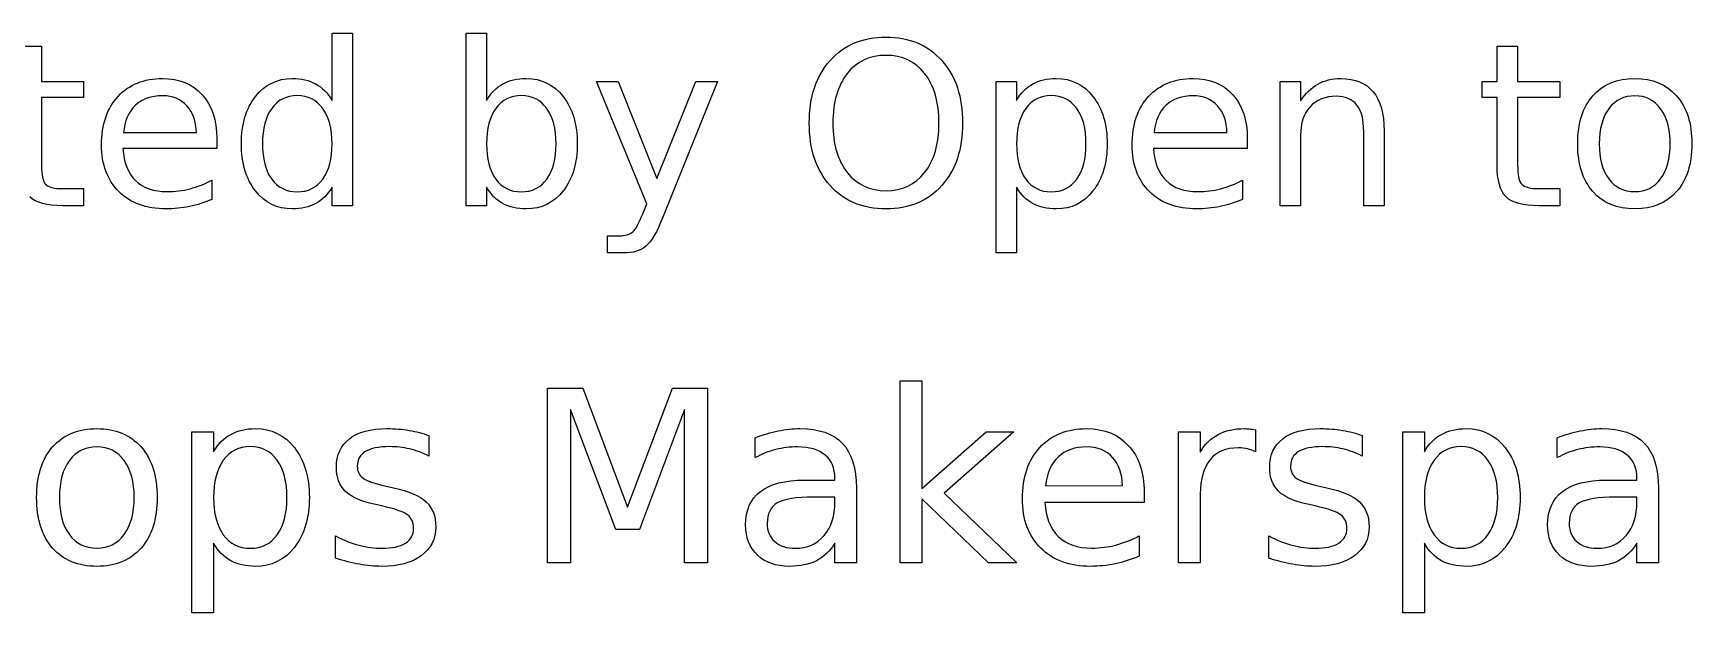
# Model space of a CAD drawing. Extents: x -1 to 378, y 24 to 215.
# Drawn here: x 41.76 to 55.05, y 148.78 to 153.42 of the extents above; entities that cross this region are included whole.
import ezdxf

# ---------------------------------------------------------------- set-up
doc = ezdxf.new("R2010")
doc.units = 0
doc.layers.add('Layer_1', color=7, linetype='CONTINUOUS')

msp = doc.modelspace()

# ---------------------------------------------------------------- linework, layer by layer
at = {"layer": 'Layer_1', "color": 3}
for p, q in [((44.156999, 152.882511), (44.156999, 153.420971)), ((44.156999, 153.420971), (44.320492, 153.420971)), ((44.320492, 153.420971), (44.320492, 152.038389)), ((45.230366, 152.03839), (45.230366, 153.420972)), ((45.230366, 153.420972), (45.394747, 153.420972)), ((45.394747, 153.420972), (45.394747, 152.882511)), ((41.66551, 153.316123), (41.829888, 153.316123)), ((41.829888, 153.316123), (41.829888, 153.033564)), ((48.593525, 153.388984), (48.593525, 153.388984)), ((53.486769, 153.033564), (53.486769, 153.316123)), ((53.486769, 153.316123), (53.651147, 153.316123)), ((53.651147, 153.316123), (53.651147, 153.033564)), ((48.593525, 153.243262), (48.593525, 153.243262)), ((41.829888, 153.033564), (42.166649, 153.033564)), ((42.166649, 153.033564), (42.166649, 152.906502)), ((46.676932, 152.054372), (46.27442, 153.033553)), ((46.27442, 153.033553), (46.447687, 153.033553)), ((46.447687, 153.033553), (46.758679, 152.255184)), ((46.758679, 152.255184), (47.069671, 153.033553)), ((47.242938, 153.033553), (46.805765, 151.945979)), ((47.069671, 153.033553), (47.242938, 153.033553)), ((49.474077, 151.659867), (49.474077, 153.033564)), ((49.474077, 153.033564), (49.638459, 153.033564)), ((49.638459, 153.033564), (49.638459, 152.882511)), ((51.748757, 152.038392), (51.748757, 153.033568)), ((51.748757, 153.033568), (51.91314, 153.033568)), ((51.91314, 153.033568), (51.91314, 152.87896)), ((53.366815, 152.906502), (53.366815, 153.033564)), ((53.366815, 153.033564), (53.486769, 153.033564)), ((53.651147, 153.033564), (53.987908, 153.033564)), ((53.987908, 153.033564), (53.987908, 152.906502)), ((54.589457, 153.057555), (54.589457, 153.057555)), ((42.166649, 152.906502), (41.829888, 152.906502)), ((41.829888, 152.906502), (41.829888, 152.366264)), ((44.156999, 152.882511), (44.156999, 152.882511)), ((53.486769, 152.906502), (53.366815, 152.906502)), ((53.486769, 152.366265), (53.486769, 152.906502)), ((53.987908, 152.906502), (53.651147, 152.906502)), ((53.651147, 152.906502), (53.651147, 152.366264)), ((54.589455, 152.918944), (54.589457, 152.918942)), ((42.487417, 152.623942), (43.070304, 152.624827)), ((50.740263, 152.623942), (51.32315, 152.624827)), ((52.418729, 152.038389), (52.418729, 152.633717)), ((52.582221, 152.639048), (52.582223, 152.639048)), ((52.582223, 152.639048), (52.582223, 152.038389)), ((43.233797, 152.496876), (42.482084, 152.496876)), ((43.233793, 152.57684), (43.233797, 152.57685)), ((43.233797, 152.57685), (43.233797, 152.496876)), ((43.599878, 152.535088), (43.599878, 152.535088)), ((45.95098, 152.535088), (45.95098, 152.535088)), ((50.194691, 152.535088), (50.194691, 152.535088)), ((51.486642, 152.496876), (50.73493, 152.496876)), ((51.486639, 152.57684), (51.486642, 152.57685)), ((51.486642, 152.57685), (51.486642, 152.496876)), ((51.91314, 152.600844), (51.91314, 152.038392)), ((43.195588, 152.243633), (43.195588, 152.089026)), ((51.448434, 152.243633), (51.448434, 152.089026)), ((41.99871, 152.175225), (42.166646, 152.175225)), ((42.166646, 152.175225), (42.166646, 152.038388)), ((44.156999, 152.038389), (44.156999, 152.187665)), ((45.394747, 152.187666), (45.394747, 152.03839)), ((49.638459, 152.187665), (49.638459, 151.659867)), ((49.638459, 152.187665), (49.638459, 152.187665)), ((53.819969, 152.175225), (53.987905, 152.175225)), ((53.987905, 152.175225), (53.987905, 152.038388)), ((42.166646, 152.038388), (41.99871, 152.038388)), ((44.320492, 152.038389), (44.156999, 152.038389)), ((45.394747, 152.03839), (45.230366, 152.03839)), ((46.647605, 151.979737), (46.676932, 152.054372)), ((51.91314, 152.038392), (51.748757, 152.038392)), ((52.582223, 152.038389), (52.418729, 152.038389)), ((53.987905, 152.038388), (53.819969, 152.038388)), ((46.364155, 151.659863), (46.364155, 151.796698)), ((46.364155, 151.796698), (46.460121, 151.796698)), ((46.494772, 151.659863), (46.364155, 151.659863)), ((49.638459, 151.659867), (49.474077, 151.659867)), ((48.706809, 150.63622), (48.880419, 150.63622)), ((48.706809, 149.176026), (48.706809, 150.63622)), ((48.880419, 150.63622), (48.880419, 149.773805)), ((45.88308, 150.577099), (46.165546, 150.577099)), ((45.88308, 149.176026), (45.88308, 150.577099)), ((46.165546, 150.577099), (46.523087, 149.623656)), ((46.523087, 149.623656), (46.882506, 150.577099)), ((46.882506, 150.577099), (47.164972, 150.577099)), ((47.164972, 150.577099), (47.164972, 149.176026)), ((46.428307, 149.445355), (46.067012, 150.406305)), ((46.067012, 150.406305), (46.067012, 149.176026)), ((46.980103, 150.406305), (46.618807, 149.445355)), ((46.980103, 149.176026), (46.980103, 150.406305)), ((42.273887, 150.252402), (42.273887, 150.252402)), ((43.034951, 148.776256), (43.034951, 150.227066)), ((43.034951, 150.227066), (43.208561, 150.227066)), ((43.208561, 150.227066), (43.208561, 150.067533)), ((48.880419, 149.773805), (49.395616, 150.227066)), ((49.616146, 150.227066), (49.05872, 149.735329)), ((49.395616, 150.227066), (49.616146, 150.227066)), ((50.936504, 149.17599), (50.936504, 150.22703)), ((50.936504, 150.22703), (51.110113, 150.22703)), ((51.110113, 150.22703), (51.110113, 150.063743)), ((51.551173, 150.242985), (51.552121, 150.065656)), ((52.730788, 148.776256), (52.730788, 150.227066)), ((52.730788, 150.227066), (52.904398, 150.227066)), ((52.904398, 150.227066), (52.904398, 150.067533)), ((42.273888, 150.106007), (42.273887, 150.106008)), ((44.931515, 150.196097), (44.931515, 150.03281)), ((44.93153, 150.196088), (44.931515, 150.196097)), ((47.545982, 150.019665), (47.545982, 150.179198)), ((52.405153, 150.196097), (52.405153, 150.03281)), ((52.405168, 150.196088), (52.405153, 150.196097)), ((53.968582, 150.019665), (53.968582, 150.179198)), ((47.942001, 149.839485), (48.184116, 149.839485)), ((48.184116, 149.839485), (48.184116, 149.85638)), ((54.364602, 149.839485), (54.606716, 149.839485)), ((54.606716, 149.839485), (54.606716, 149.85638)), ((43.796017, 149.700608), (43.796017, 149.700608)), ((44.589925, 149.7907), (44.649049, 149.777558)), ((48.184103, 149.704363), (48.012373, 149.704361)), ((48.184103, 149.665885), (48.184103, 149.704363)), ((48.35678, 149.775688), (48.356776, 149.775677)), ((48.356776, 149.775677), (48.356776, 149.176021)), ((49.05872, 149.735329), (49.639607, 149.176026)), ((49.871391, 149.794445), (50.487007, 149.795384)), ((50.659676, 149.744707), (50.659677, 149.744713)), ((50.659677, 149.744713), (50.659677, 149.660254)), ((51.110113, 149.729662), (51.110113, 149.17599)), ((52.063562, 149.7907), (52.122686, 149.777558)), ((53.491853, 149.700608), (53.491853, 149.700608)), ((54.606704, 149.704363), (54.434973, 149.704361)), ((54.606704, 149.665885), (54.606704, 149.704363)), ((54.779379, 149.775688), (54.779376, 149.775677)), ((54.779376, 149.775677), (54.779376, 149.176021)), ((44.555217, 149.633026), (44.495155, 149.647107)), ((49.414384, 149.176026), (48.880419, 149.689346)), ((48.880419, 149.689346), (48.880419, 149.176026)), ((50.659677, 149.660254), (49.865767, 149.660254)), ((52.028855, 149.633026), (51.968794, 149.647107)), ((46.618807, 149.445355), (46.428307, 149.445355)), ((43.208561, 149.333682), (43.208561, 148.776256)), ((43.208561, 149.333679), (43.208561, 149.333682)), ((44.184538, 149.214504), (44.184538, 149.392804)), ((48.184105, 149.176021), (48.184105, 149.335554)), ((50.619324, 149.392799), (50.619324, 149.229514)), ((51.658174, 149.214504), (51.658174, 149.392804)), ((52.904398, 149.333682), (52.904398, 148.776256)), ((52.904398, 149.333679), (52.904398, 149.333682)), ((54.606705, 149.176021), (54.606705, 149.335554)), ((46.067012, 149.176026), (45.88308, 149.176026)), ((47.164972, 149.176026), (46.980103, 149.176026)), ((48.356776, 149.176021), (48.184105, 149.176021)), ((48.880419, 149.176026), (48.706809, 149.176026)), ((49.639607, 149.176026), (49.414384, 149.176026)), ((51.110113, 149.17599), (50.936504, 149.17599)), ((54.779376, 149.176021), (54.606705, 149.176021)), ((43.208561, 148.776256), (43.034951, 148.776256)), ((52.904398, 148.776256), (52.730788, 148.776256))]:
    msp.add_line(p, q, dxfattribs=at)
for points in [[(48.145696, 153.201499), (48.257653, 153.326489), (48.406929, 153.388984), (48.593525, 153.388984)], [(48.593525, 153.388984), (48.779528, 153.388984), (48.928212, 153.326489), (49.039576, 153.201499)], [(47.978649, 152.700359), (47.978649, 152.910056), (48.034331, 153.077103), (48.145696, 153.201499)], [(48.593525, 153.243262), (48.463205, 153.243262), (48.35954, 153.194688), (48.282533, 153.097539)], [(48.902739, 153.097539), (48.826914, 153.194688), (48.723843, 153.243262), (48.593525, 153.243262)], [(49.039576, 153.201499), (49.150941, 153.077103), (49.206623, 152.910056), (49.206623, 152.700359)], [(42.442987, 152.913601), (42.53125, 153.009564), (42.650019, 153.057545), (42.799295, 153.057545)], [(42.799295, 153.057545), (42.93317, 153.057545), (43.038908, 153.014303), (43.116508, 152.927817)], [(43.5439, 152.91361), (43.619725, 153.009573), (43.717762, 153.057555), (43.838009, 153.057555)], [(43.838009, 153.057555), (43.911462, 153.057555), (43.974253, 153.043042), (44.026382, 153.014015)], [(45.524475, 153.014016), (45.577198, 153.043043), (45.639989, 153.057556), (45.712849, 153.057556)], [(45.712849, 153.057556), (45.833691, 153.057556), (45.931727, 153.009575), (46.006958, 152.913612)], [(48.282533, 153.097539), (48.206114, 153.000392), (48.167905, 152.867998), (48.167905, 152.700359)], [(49.017367, 152.700359), (49.017367, 152.867998), (48.979158, 153.000392), (48.902739, 153.097539)], [(49.768188, 153.014016), (49.82091, 153.043043), (49.883701, 153.057556), (49.95656, 153.057556)], [(49.95656, 153.057556), (50.077403, 153.057556), (50.175439, 153.009575), (50.250669, 152.913612)], [(50.695833, 152.913601), (50.784095, 153.009564), (50.902865, 153.057545), (51.05214, 153.057545)], [(51.05214, 153.057545), (51.186015, 153.057545), (51.291753, 153.014303), (51.369353, 152.927817)], [(52.050864, 153.013131), (52.10418, 153.042751), (52.16549, 153.057561), (52.234794, 153.057561)], [(52.234794, 153.057561), (52.349121, 153.057561), (52.435606, 153.022017), (52.494251, 152.950929)], [(54.253584, 152.918942), (54.334739, 153.011351), (54.446696, 153.057555), (54.589457, 153.057555)], [(54.589457, 153.057555), (54.731624, 153.057555), (54.843285, 153.011351), (54.924439, 152.918942)], [(42.311482, 152.526193), (42.311482, 152.689094), (42.355317, 152.818229), (42.442987, 152.913601)], [(42.801076, 152.918941), (42.709851, 152.918941), (42.636694, 152.893173), (42.581604, 152.841636)], [(42.994779, 152.838967), (42.946209, 152.892283), (42.881641, 152.918941), (42.801076, 152.918941)], [(43.116508, 152.927817), (43.194698, 152.841924), (43.233793, 152.724932), (43.233793, 152.57684)], [(43.431051, 152.535088), (43.431051, 152.691472), (43.468667, 152.817647), (43.5439, 152.91361)], [(43.87799, 152.920719), (43.791504, 152.920719), (43.723382, 152.886362), (43.673623, 152.817647)], [(44.082356, 152.817647), (44.032599, 152.886362), (43.964477, 152.920719), (43.87799, 152.920719)], [(44.026382, 153.014015), (44.079105, 152.985581), (44.122644, 152.941746), (44.156999, 152.882511)], [(45.394747, 152.882511), (45.429105, 152.941751), (45.472347, 152.985586), (45.524475, 153.014016)], [(45.672866, 152.920719), (45.586381, 152.920719), (45.518259, 152.886362), (45.468501, 152.817647)], [(45.876345, 152.817647), (45.827181, 152.886362), (45.759355, 152.920719), (45.672866, 152.920719)], [(46.006958, 152.913612), (46.082783, 152.817648), (46.120696, 152.691474), (46.120696, 152.535089)], [(49.638459, 152.882511), (49.672817, 152.941751), (49.71606, 152.985586), (49.768188, 153.014016)], [(49.916579, 152.920719), (49.830093, 152.920719), (49.761971, 152.886362), (49.712212, 152.817647)], [(50.120056, 152.817647), (50.070892, 152.886362), (50.003067, 152.920719), (49.916579, 152.920719)], [(50.250669, 152.913612), (50.326494, 152.817648), (50.364407, 152.691474), (50.364407, 152.535089)], [(50.564327, 152.526193), (50.564327, 152.689094), (50.608163, 152.818229), (50.695833, 152.913601)], [(51.053921, 152.918941), (50.962697, 152.918941), (50.889539, 152.893173), (50.834449, 152.841636)], [(51.247625, 152.838967), (51.199055, 152.892283), (51.134487, 152.918941), (51.053921, 152.918941)], [(51.369353, 152.927817), (51.447544, 152.841924), (51.486639, 152.724932), (51.486639, 152.57684)], [(51.91314, 152.87896), (51.952235, 152.938793), (51.998143, 152.983517), (52.050864, 153.013131)], [(52.198364, 152.91539), (52.110101, 152.91539), (52.040498, 152.887253), (51.989554, 152.830979)], [(52.363634, 152.845192), (52.326903, 152.891991), (52.271813, 152.91539), (52.198364, 152.91539)], [(52.494251, 152.950929), (52.552897, 152.880434), (52.582221, 152.776474), (52.582221, 152.639048)], [(54.132742, 152.535088), (54.132742, 152.698581), (54.173023, 152.826532), (54.253584, 152.918942)], [(54.589457, 152.918942), (54.501786, 152.918942), (54.432479, 152.884584), (54.381535, 152.815869)], [(54.796487, 152.814982), (54.745544, 152.88429), (54.676533, 152.918944), (54.589455, 152.918944)], [(54.924439, 152.918942), (55.005594, 152.826532), (55.046171, 152.698581), (55.046171, 152.535088)], [(42.581604, 152.841636), (42.52711, 152.7901), (42.495714, 152.717535), (42.487417, 152.623942)], [(43.070304, 152.624827), (43.069102, 152.714274), (43.043927, 152.785654), (42.994779, 152.838967)], [(43.673623, 152.817647), (43.62446, 152.749525), (43.599878, 152.655338), (43.599878, 152.535088)], [(44.156991, 152.535088), (44.156991, 152.655338), (44.132112, 152.749525), (44.082356, 152.817647)], [(45.468501, 152.817647), (45.419337, 152.749525), (45.394755, 152.655338), (45.394755, 152.535088)], [(45.95098, 152.535088), (45.95098, 152.655338), (45.926101, 152.749525), (45.876345, 152.817647)], [(49.712212, 152.817647), (49.663048, 152.749525), (49.638467, 152.655338), (49.638467, 152.535088)], [(50.194691, 152.535088), (50.194691, 152.655338), (50.169813, 152.749525), (50.120056, 152.817647)], [(50.834449, 152.841636), (50.779955, 152.7901), (50.74856, 152.717535), (50.740263, 152.623942)], [(51.32315, 152.624827), (51.321947, 152.714274), (51.296772, 152.785654), (51.247625, 152.838967)], [(51.989554, 152.830979), (51.938611, 152.774705), (51.91314, 152.697994), (51.91314, 152.600844)], [(52.418729, 152.633717), (52.418729, 152.727903), (52.400364, 152.798395), (52.363634, 152.845192)], [(54.381535, 152.815869), (54.330592, 152.747747), (54.305121, 152.654154), (54.305121, 152.535088)], [(54.872901, 152.535089), (54.872901, 152.65297), (54.84743, 152.746268), (54.796487, 152.814982)], [(48.145696, 152.199217), (48.034331, 152.323613), (47.978649, 152.490661), (47.978649, 152.700359)], [(48.167905, 152.700359), (48.167905, 152.533311), (48.206114, 152.401213), (48.282533, 152.304065)], [(48.902739, 152.304065), (48.979158, 152.401213), (49.017367, 152.533311), (49.017367, 152.700359)], [(49.206623, 152.700359), (49.206623, 152.491253), (49.150941, 152.324206), (49.039576, 152.199217)], [(42.450095, 152.151225), (42.357686, 152.243635), (42.311482, 152.368624), (42.311482, 152.526193)], [(42.482084, 152.496876), (42.489219, 152.384326), (42.522983, 152.298433), (42.583377, 152.239196)], [(43.5439, 152.156566), (43.468667, 152.252529), (43.431051, 152.378703), (43.431051, 152.535088)], [(43.599878, 152.535088), (43.599878, 152.414838), (43.62446, 152.320356), (43.673623, 152.25164)], [(44.082356, 152.25164), (44.132112, 152.320356), (44.156991, 152.414838), (44.156991, 152.535088)], [(45.394755, 152.535088), (45.394755, 152.414838), (45.419337, 152.320356), (45.468501, 152.25164)], [(45.876345, 152.25164), (45.926101, 152.320356), (45.95098, 152.414838), (45.95098, 152.535088)], [(46.120696, 152.535089), (46.120696, 152.378704), (46.082783, 152.252531), (46.006958, 152.156568)], [(49.638467, 152.535088), (49.638467, 152.414838), (49.663048, 152.320356), (49.712212, 152.25164)], [(50.120056, 152.25164), (50.169813, 152.320356), (50.194691, 152.414838), (50.194691, 152.535088)], [(50.364407, 152.535089), (50.364407, 152.378704), (50.326494, 152.252531), (50.250669, 152.156568)], [(50.70294, 152.151225), (50.610532, 152.243635), (50.564327, 152.368624), (50.564327, 152.526193)], [(50.73493, 152.496876), (50.742064, 152.384326), (50.775829, 152.298433), (50.836223, 152.239196)], [(54.253584, 152.151235), (54.173023, 152.244236), (54.132742, 152.372187), (54.132742, 152.535088)], [(54.305121, 152.535088), (54.305121, 152.416022), (54.330296, 152.322132), (54.380645, 152.253418)], [(54.796487, 152.254307), (54.84743, 152.323023), (54.872901, 152.416616), (54.872901, 152.535089)], [(55.046171, 152.535088), (55.046171, 152.372187), (55.005594, 152.244236), (54.924439, 152.151235)], [(41.829888, 152.366264), (41.829888, 152.28511), (41.840846, 152.232982), (41.862763, 152.209879)], [(53.558735, 152.108586), (53.510758, 152.155978), (53.486769, 152.241871), (53.486769, 152.366265)], [(53.651147, 152.366264), (53.651147, 152.28511), (53.662105, 152.232982), (53.684021, 152.209879)], [(42.583377, 152.239196), (42.644389, 152.18055), (42.729097, 152.151226), (42.837502, 152.151226)], [(43.019655, 152.174325), (43.078895, 152.189724), (43.13754, 152.212827), (43.195588, 152.243633)], [(43.673623, 152.25164), (43.72338, 152.183519), (43.791502, 152.149458), (43.87799, 152.149458)], [(43.87799, 152.149458), (43.964475, 152.149458), (44.032597, 152.183519), (44.082356, 152.25164)], [(45.468501, 152.25164), (45.518257, 152.183519), (45.586379, 152.149458), (45.672866, 152.149458)], [(45.672866, 152.149458), (45.759353, 152.149458), (45.827179, 152.183519), (45.876345, 152.25164)], [(48.282533, 152.304065), (48.359536, 152.206918), (48.463201, 152.158344), (48.593525, 152.158344)], [(48.593525, 152.158344), (48.723846, 152.158344), (48.826917, 152.206918), (48.902739, 152.304065)], [(49.712212, 152.25164), (49.761969, 152.183519), (49.830091, 152.149458), (49.916579, 152.149458)], [(49.916579, 152.149458), (50.003064, 152.149458), (50.07089, 152.183519), (50.120056, 152.25164)], [(50.836223, 152.239196), (50.897234, 152.18055), (50.981943, 152.151226), (51.090348, 152.151226)], [(51.272501, 152.174325), (51.331741, 152.189724), (51.390385, 152.212827), (51.448434, 152.243633)], [(54.380645, 152.253418), (54.431589, 152.185296), (54.501192, 152.151235), (54.589455, 152.151235)], [(54.589455, 152.151235), (54.676533, 152.151235), (54.745544, 152.185592), (54.796487, 152.254307)], [(41.99871, 152.038388), (41.872536, 152.038388), (41.785458, 152.061787), (41.737476, 152.108586)], [(41.862763, 152.209879), (41.885272, 152.186776), (41.930588, 152.175225), (41.99871, 152.175225)], [(42.827729, 152.012611), (42.668975, 152.012611), (42.543097, 152.058816), (42.450095, 152.151225)], [(42.837502, 152.151226), (42.900293, 152.151226), (42.961011, 152.158926), (43.019655, 152.174325)], [(43.195588, 152.089026), (43.136942, 152.064143), (43.076816, 152.045189), (43.015212, 152.032163)], [(43.838009, 152.012621), (43.717759, 152.012621), (43.619723, 152.060603), (43.5439, 152.156566)], [(44.156999, 152.187665), (44.122641, 152.128425), (44.079103, 152.084294), (44.026382, 152.055271)], [(45.524475, 152.055272), (45.472346, 152.084299), (45.429103, 152.12843), (45.394747, 152.187666)], [(46.006958, 152.156568), (45.931726, 152.060604), (45.833689, 152.012622), (45.712849, 152.012622)], [(48.593525, 152.012621), (48.406929, 152.012621), (48.257653, 152.074819), (48.145696, 152.199217)], [(49.039576, 152.199217), (48.928212, 152.074819), (48.779528, 152.012621), (48.593525, 152.012621)], [(49.768188, 152.055272), (49.716058, 152.084299), (49.672815, 152.12843), (49.638459, 152.187665)], [(50.250669, 152.156568), (50.175437, 152.060604), (50.0774, 152.012622), (49.95656, 152.012622)], [(51.080574, 152.012611), (50.92182, 152.012611), (50.795942, 152.058816), (50.70294, 152.151225)], [(51.090348, 152.151226), (51.153139, 152.151226), (51.213857, 152.158926), (51.272501, 152.174325)], [(51.448434, 152.089026), (51.389787, 152.064143), (51.329662, 152.045189), (51.268058, 152.032163)], [(53.819969, 152.038388), (53.693795, 152.038388), (53.606717, 152.061787), (53.558735, 152.108586)], [(53.684021, 152.209879), (53.706531, 152.186776), (53.751847, 152.175225), (53.819969, 152.175225)], [(54.589457, 152.012621), (54.446696, 152.012621), (54.334739, 152.058825), (54.253584, 152.151235)], [(54.924439, 152.151235), (54.843285, 152.058825), (54.731624, 152.012621), (54.589457, 152.012621)], [(43.015212, 152.032163), (42.953608, 152.019128), (42.891113, 152.012611), (42.827729, 152.012611)], [(44.026382, 152.055271), (43.974253, 152.026837), (43.911462, 152.012621), (43.838009, 152.012621)], [(45.712849, 152.012622), (45.639989, 152.012622), (45.577198, 152.026839), (45.524475, 152.055272)], [(46.564974, 151.828683), (46.589856, 151.850006), (46.6174, 151.900357), (46.647605, 151.979737)], [(49.95656, 152.012622), (49.8837, 152.012622), (49.82091, 152.026839), (49.768188, 152.055272)], [(51.268058, 152.032163), (51.206453, 152.019128), (51.143959, 152.012611), (51.080574, 152.012611)], [(46.460121, 151.796698), (46.505141, 151.796698), (46.540091, 151.80736), (46.564974, 151.828683)], [(46.805765, 151.945979), (46.759559, 151.827507), (46.714539, 151.750203), (46.670705, 151.714068)], [(46.670705, 151.714068), (46.626872, 151.677931), (46.568228, 151.659863), (46.494772, 151.659863)], [(41.919161, 150.106008), (42.004871, 150.203604), (42.123113, 150.252402), (42.273887, 150.252402)], [(42.273887, 150.252402), (42.424035, 150.252402), (42.541964, 150.203604), (42.627675, 150.106008)], [(43.345571, 150.20642), (43.401251, 150.237074), (43.467567, 150.252401), (43.544518, 150.252401)], [(43.544518, 150.252401), (43.672144, 150.252401), (43.775683, 150.201726), (43.855137, 150.100376)], [(44.297153, 150.17169), (44.367223, 150.225495), (44.466696, 150.252398), (44.595573, 150.252398)], [(44.595573, 150.252398), (44.65939, 150.252398), (44.71945, 150.247704), (44.775752, 150.238317)], [(44.775752, 150.238317), (44.832058, 150.22893), (44.883984, 150.214854), (44.93153, 150.196088)], [(47.545982, 150.179198), (47.609166, 150.2036), (47.670477, 150.221744), (47.729914, 150.233632)], [(47.729914, 150.233632), (47.789346, 150.246146), (47.847216, 150.252402), (47.903522, 150.252402)], [(47.903522, 150.252402), (48.055548, 150.252402), (48.169098, 150.212991), (48.244172, 150.134167)], [(49.824475, 150.100371), (49.917693, 150.201721), (50.043129, 150.252396), (50.200785, 150.252396)], [(50.200785, 150.252396), (50.342175, 150.252396), (50.453848, 150.206726), (50.535804, 150.115386)], [(51.251816, 150.205445), (51.309998, 150.236724), (51.380692, 150.252364), (51.4639, 150.252364)], [(51.4639, 150.252364), (51.475788, 150.252364), (51.488927, 150.251442), (51.503316, 150.249598)], [(51.503316, 150.249598), (51.517705, 150.248316), (51.533657, 150.246111), (51.551173, 150.242985)], [(51.77079, 150.17169), (51.84086, 150.225495), (51.940333, 150.252398), (52.06921, 150.252398)], [(52.06921, 150.252398), (52.133027, 150.252398), (52.193086, 150.247704), (52.249387, 150.238317)], [(52.249387, 150.238317), (52.305693, 150.22893), (52.35762, 150.214854), (52.405168, 150.196088)], [(53.041408, 150.20642), (53.097088, 150.237074), (53.163404, 150.252401), (53.240354, 150.252401)], [(53.240354, 150.252401), (53.36798, 150.252401), (53.47152, 150.201726), (53.550974, 150.100376)], [(53.968582, 150.179198), (54.031766, 150.2036), (54.093076, 150.221744), (54.152513, 150.233632)], [(54.152513, 150.233632), (54.211945, 150.246146), (54.269815, 150.252402), (54.326123, 150.252402)], [(54.326123, 150.252402), (54.478148, 150.252402), (54.591698, 150.212991), (54.666771, 150.134167)], [(41.791535, 149.700608), (41.791535, 149.873278), (41.834077, 150.008412), (41.919161, 150.106008)], [(42.273887, 150.106008), (42.181296, 150.106008), (42.108098, 150.069723), (42.054295, 149.997152)], [(42.492541, 149.996213), (42.438737, 150.069409), (42.365852, 150.106007), (42.273888, 150.106007)], [(42.627675, 150.106008), (42.713384, 150.008412), (42.756239, 149.873278), (42.756239, 149.700608)], [(43.208561, 150.067533), (43.24485, 150.130092), (43.29052, 150.176387), (43.345571, 150.20642)], [(43.502285, 150.107884), (43.410944, 150.107884), (43.338998, 150.071599), (43.286446, 149.999028)], [(43.717185, 149.999028), (43.665256, 150.071599), (43.593623, 150.107884), (43.502285, 150.107884)], [(43.855137, 150.100376), (43.935219, 149.999026), (43.97526, 149.86577), (43.97526, 149.700607)], [(44.192048, 149.942713), (44.192048, 150.041561), (44.227083, 150.117887), (44.297153, 150.17169)], [(44.616203, 150.10789), (44.530494, 150.10789), (44.466055, 150.094752), (44.422887, 150.068474)], [(44.77949, 150.08912), (44.726936, 150.101634), (44.672507, 150.10789), (44.616203, 150.10789)], [(47.885693, 150.106), (47.825635, 150.106), (47.76714, 150.098805), (47.710207, 150.084416)], [(48.105285, 150.040311), (48.053356, 150.084104), (47.980158, 150.106), (47.885693, 150.106)], [(48.244172, 150.134167), (48.319244, 150.055335), (48.35678, 149.935842), (48.35678, 149.775688)], [(49.685588, 149.691217), (49.685588, 149.863262), (49.731884, 149.999647), (49.824475, 150.100371)], [(50.20266, 150.106004), (50.106315, 150.106004), (50.029051, 150.078789), (49.970868, 150.024358)], [(50.407237, 150.021545), (50.355933, 150.077851), (50.287741, 150.106004), (50.20266, 150.106004)], [(50.535804, 150.115386), (50.618385, 150.024671), (50.659676, 149.901112), (50.659676, 149.744707)], [(51.110113, 150.063743), (51.146402, 150.12756), (51.193637, 150.174794), (51.251816, 150.205445)], [(51.413228, 150.09847), (51.315632, 150.09847), (51.240558, 150.066562), (51.188006, 150.002745)], [(51.488308, 150.090053), (51.465783, 150.095665), (51.440756, 150.09847), (51.413228, 150.09847)], [(51.665685, 149.942713), (51.665685, 150.041561), (51.70072, 150.117887), (51.77079, 150.17169)], [(52.089841, 150.10789), (52.004131, 150.10789), (51.939692, 150.094752), (51.896525, 150.068474)], [(52.253127, 150.08912), (52.200573, 150.101634), (52.146144, 150.10789), (52.089841, 150.10789)], [(52.904398, 150.067533), (52.940687, 150.130092), (52.986357, 150.176387), (53.041408, 150.20642)], [(53.198121, 150.107884), (53.10678, 150.107884), (53.034834, 150.071599), (52.982282, 149.999028)], [(53.413021, 149.999028), (53.361092, 150.071599), (53.289459, 150.107884), (53.198121, 150.107884)], [(53.550974, 150.100376), (53.631056, 149.999026), (53.671097, 149.86577), (53.671097, 149.700607)], [(54.308292, 150.106), (54.248234, 150.106), (54.189739, 150.098805), (54.132806, 150.084416)], [(54.527884, 150.040311), (54.475955, 150.084104), (54.402758, 150.106), (54.308292, 150.106)], [(54.666771, 150.134167), (54.741843, 150.055335), (54.779379, 149.935842), (54.779379, 149.775688)], [(42.054295, 149.997152), (42.00049, 149.925206), (41.973588, 149.826359), (41.973588, 149.700609)], [(42.573249, 149.700609), (42.573249, 149.825107), (42.546346, 149.923641), (42.492541, 149.996213)], [(43.286446, 149.999028), (43.234517, 149.927082), (43.208552, 149.827609), (43.208552, 149.700608)], [(43.796017, 149.700608), (43.796017, 149.827608), (43.76974, 149.927081), (43.717185, 149.999028)], [(44.422887, 150.068474), (44.380344, 150.042197), (44.359073, 150.002785), (44.359073, 149.950239)], [(44.931515, 150.03281), (44.88272, 150.057837), (44.832045, 150.076607), (44.77949, 150.08912)], [(47.710207, 150.084416), (47.653276, 150.070027), (47.598534, 150.048444), (47.545982, 150.019665)], [(48.184116, 149.85638), (48.184116, 149.935836), (48.157839, 149.997147), (48.105285, 150.040311)], [(49.970868, 150.024358), (49.913312, 149.969928), (49.880152, 149.89329), (49.871391, 149.794445)], [(50.487007, 149.795384), (50.485724, 149.889853), (50.459134, 149.96524), (50.407237, 150.021545)], [(51.188006, 150.002745), (51.136077, 149.939561), (51.110113, 149.848533), (51.110113, 149.729662)], [(51.552121, 150.065656), (51.53273, 150.076919), (51.511459, 150.085051), (51.488308, 150.090053)], [(51.896525, 150.068474), (51.853983, 150.042197), (51.832712, 150.002785), (51.832712, 149.950239)], [(52.405153, 150.03281), (52.356358, 150.057837), (52.305683, 150.076607), (52.253127, 150.08912)], [(52.982282, 149.999028), (52.930353, 149.927082), (52.904388, 149.827609), (52.904388, 149.700608)], [(53.491853, 149.700608), (53.491853, 149.827608), (53.465576, 149.927081), (53.413021, 149.999028)], [(54.132806, 150.084416), (54.075875, 150.070027), (54.021134, 150.048444), (53.968582, 150.019665)], [(54.606716, 149.85638), (54.606716, 149.935836), (54.580438, 149.997147), (54.527884, 150.040311)], [(44.263364, 149.750336), (44.21582, 149.797255), (44.192048, 149.86138), (44.192048, 149.942713)], [(44.359073, 149.950239), (44.359073, 149.910198), (44.3744, 149.878602), (44.405054, 149.855451)], [(44.405054, 149.855451), (44.435708, 149.832926), (44.497332, 149.811342), (44.589925, 149.7907)], [(47.587276, 149.749399), (47.666733, 149.809457), (47.784975, 149.839485), (47.942001, 149.839485)], [(51.737002, 149.750336), (51.689457, 149.797255), (51.665685, 149.86138), (51.665685, 149.942713)], [(51.832712, 149.950239), (51.832712, 149.910198), (51.848039, 149.878602), (51.878693, 149.855451)], [(51.878693, 149.855451), (51.909347, 149.832926), (51.97097, 149.811342), (52.063562, 149.7907)], [(54.009876, 149.749399), (54.089332, 149.809457), (54.207575, 149.839485), (54.364602, 149.839485)], [(41.919161, 149.295206), (41.834077, 149.393429), (41.791535, 149.528563), (41.791535, 149.700608)], [(41.973588, 149.700609), (41.973588, 149.574859), (42.000178, 149.475699), (42.053357, 149.403127)], [(42.492541, 149.404065), (42.546346, 149.476636), (42.573249, 149.575484), (42.573249, 149.700609)], [(42.756239, 149.700608), (42.756239, 149.528563), (42.713384, 149.393429), (42.627675, 149.295206)], [(43.208552, 149.700608), (43.208552, 149.573607), (43.234517, 149.47382), (43.286446, 149.401249)], [(43.717185, 149.401249), (43.76974, 149.47382), (43.796017, 149.573606), (43.796017, 149.700608)], [(43.97526, 149.700607), (43.97526, 149.535443), (43.935219, 149.402186), (43.855137, 149.300836)], [(44.495155, 149.647107), (44.388175, 149.669632), (44.310911, 149.704042), (44.263364, 149.750336)], [(44.649049, 149.777558), (44.771671, 149.75128), (44.858632, 149.714057), (44.909932, 149.665888)], [(47.469029, 149.481948), (47.469029, 149.600189), (47.508445, 149.68934), (47.587276, 149.749399)], [(48.012373, 149.704361), (47.87286, 149.704361), (47.776202, 149.688408), (47.722399, 149.656504)], [(51.968794, 149.647107), (51.861812, 149.669632), (51.784548, 149.704042), (51.737002, 149.750336)], [(52.122686, 149.777558), (52.245307, 149.75128), (52.332268, 149.714057), (52.383568, 149.665888)], [(52.904388, 149.700608), (52.904388, 149.573607), (52.930353, 149.47382), (52.982282, 149.401249)], [(53.413021, 149.401249), (53.465576, 149.47382), (53.491853, 149.573606), (53.491853, 149.700608)], [(53.671097, 149.700607), (53.671097, 149.535443), (53.631056, 149.402186), (53.550974, 149.300836)], [(53.891628, 149.481948), (53.891628, 149.600189), (53.931044, 149.68934), (54.009876, 149.749399)], [(54.434973, 149.704361), (54.29546, 149.704361), (54.198802, 149.688408), (54.144999, 149.656504)], [(44.76261, 149.560772), (44.731331, 149.585799), (44.6622, 149.609883), (44.555217, 149.633026)], [(44.909932, 149.665888), (44.961861, 149.618343), (44.987826, 149.551715), (44.987826, 149.466003)], [(47.722399, 149.656504), (47.668594, 149.624599), (47.641691, 149.57017), (47.641691, 149.493217)], [(48.09683, 149.39468), (48.155012, 149.462874), (48.184103, 149.553276), (48.184103, 149.665885)], [(49.831983, 149.2952), (49.734387, 149.392797), (49.685588, 149.524802), (49.685588, 149.691217)], [(49.865767, 149.660254), (49.873302, 149.541386), (49.908962, 149.450672), (49.972747, 149.38811)], [(52.236247, 149.560772), (52.204968, 149.585799), (52.135837, 149.609883), (52.028855, 149.633026)], [(52.383568, 149.665888), (52.435497, 149.618343), (52.461462, 149.551715), (52.461462, 149.466003)], [(54.144999, 149.656504), (54.091194, 149.624599), (54.064292, 149.57017), (54.064292, 149.493217)], [(54.519431, 149.39468), (54.577613, 149.462874), (54.606704, 149.553276), (54.606704, 149.665885)], [(44.744778, 149.334618), (44.788571, 149.362771), (44.810467, 149.402183), (44.810467, 149.452854)], [(44.810467, 149.452854), (44.810467, 149.499773), (44.794515, 149.535745), (44.76261, 149.560772)], [(44.987826, 149.466003), (44.987826, 149.368407), (44.94904, 149.291143), (44.871467, 149.234211)], [(47.563805, 149.238895), (47.500621, 149.299578), (47.469029, 149.380595), (47.469029, 149.481948)], [(47.641691, 149.493217), (47.641691, 149.431909), (47.661712, 149.383111), (47.701753, 149.346823)], [(52.218415, 149.334618), (52.262208, 149.362771), (52.284104, 149.402183), (52.284104, 149.452854)], [(52.284104, 149.452854), (52.284104, 149.499773), (52.268152, 149.535745), (52.236247, 149.560772)], [(52.461462, 149.466003), (52.461462, 149.368407), (52.422675, 149.291143), (52.345102, 149.234211)], [(53.986404, 149.238895), (53.92322, 149.299578), (53.891628, 149.380595), (53.891628, 149.481948)], [(54.064292, 149.493217), (54.064292, 149.431909), (54.084312, 149.383111), (54.124353, 149.346823)], [(42.053357, 149.403127), (42.107162, 149.331181), (42.180673, 149.295209), (42.273888, 149.295209)], [(42.273888, 149.295209), (42.365855, 149.295209), (42.438739, 149.331494), (42.492541, 149.404065)], [(43.345571, 149.193854), (43.290515, 149.224508), (43.244845, 149.271117), (43.208561, 149.333679)], [(43.286446, 149.401249), (43.339, 149.329303), (43.410947, 149.29333), (43.502285, 149.29333)], [(43.502285, 149.29333), (43.593625, 149.29333), (43.665259, 149.329303), (43.717185, 149.401249)], [(43.855137, 149.300836), (43.77568, 149.199486), (43.672141, 149.148811), (43.544518, 149.148811)], [(44.184538, 149.392804), (44.248347, 149.359649), (44.311221, 149.334622), (44.373161, 149.317724)], [(44.373161, 149.317724), (44.435094, 149.301459), (44.496405, 149.293327), (44.557093, 149.293327)], [(44.557093, 149.293327), (44.638424, 149.293327), (44.700985, 149.307091), (44.744778, 149.334618)], [(47.701753, 149.346823), (47.742419, 149.311159), (47.797473, 149.293327), (47.866915, 149.293327)], [(47.866915, 149.293327), (47.962635, 149.293327), (48.039273, 149.327111), (48.09683, 149.39468)], [(48.184105, 149.335554), (48.14469, 149.271737), (48.095579, 149.224503), (48.036772, 149.193852)], [(49.972747, 149.38811), (50.03719, 149.326176), (50.126653, 149.29521), (50.241138, 149.29521)], [(50.241138, 149.29521), (50.307456, 149.29521), (50.371582, 149.303342), (50.433515, 149.319607)], [(50.433515, 149.319607), (50.496074, 149.335872), (50.55801, 149.360269), (50.619324, 149.392799)], [(51.658174, 149.392804), (51.721991, 149.359649), (51.784866, 149.334622), (51.846798, 149.317724)], [(51.846798, 149.317724), (51.908732, 149.301459), (51.970042, 149.293327), (52.03073, 149.293327)], [(52.03073, 149.293327), (52.11206, 149.293327), (52.174622, 149.307091), (52.218415, 149.334618)], [(53.041408, 149.193854), (52.986352, 149.224508), (52.940682, 149.271117), (52.904398, 149.333679)], [(52.982282, 149.401249), (53.034836, 149.329303), (53.106782, 149.29333), (53.198121, 149.29333)], [(53.198121, 149.29333), (53.289461, 149.29333), (53.361094, 149.329303), (53.413021, 149.401249)], [(53.550974, 149.300836), (53.471517, 149.199486), (53.367977, 149.148811), (53.240354, 149.148811)], [(54.124353, 149.346823), (54.16502, 149.311159), (54.220074, 149.293327), (54.289517, 149.293327)], [(54.289517, 149.293327), (54.385237, 149.293327), (54.461874, 149.327111), (54.519431, 149.39468)], [(54.606705, 149.335554), (54.567289, 149.271737), (54.518178, 149.224503), (54.459372, 149.193852)], [(42.273887, 149.148812), (42.123113, 149.148812), (42.004871, 149.19761), (41.919161, 149.295206)], [(42.627675, 149.295206), (42.541964, 149.19761), (42.424035, 149.148812), (42.273887, 149.148812)], [(43.544518, 149.148811), (43.467563, 149.148811), (43.401247, 149.163825), (43.345571, 149.193854)], [(44.376915, 149.165709), (44.316232, 149.176346), (44.252106, 149.192611), (44.184538, 149.214504)], [(44.55334, 149.148815), (44.497034, 149.148815), (44.438226, 149.154446), (44.376915, 149.165709)], [(44.871467, 149.234211), (44.794519, 149.17728), (44.688477, 149.148815), (44.55334, 149.148815)], [(47.820934, 149.148809), (47.713328, 149.148809), (47.627618, 149.178837), (47.563805, 149.238895)], [(48.036772, 149.193852), (47.977965, 149.163823), (47.906019, 149.148809), (47.820934, 149.148809)], [(50.230815, 149.148806), (50.063149, 149.148806), (49.930205, 149.197604), (49.831983, 149.2952)], [(50.428823, 149.169452), (50.363756, 149.155688), (50.297753, 149.148806), (50.230815, 149.148806)], [(50.619324, 149.229514), (50.55739, 149.203236), (50.49389, 149.183216), (50.428823, 149.169452)], [(51.850551, 149.165709), (51.789868, 149.176346), (51.725742, 149.192611), (51.658174, 149.214504)], [(52.026976, 149.148815), (51.97067, 149.148815), (51.911861, 149.154446), (51.850551, 149.165709)], [(52.345102, 149.234211), (52.268155, 149.17728), (52.162112, 149.148815), (52.026976, 149.148815)], [(53.240354, 149.148811), (53.163406, 149.148811), (53.097091, 149.163825), (53.041408, 149.193854)], [(54.243534, 149.148809), (54.135927, 149.148809), (54.050217, 149.178837), (53.986404, 149.238895)], [(54.459372, 149.193852), (54.400565, 149.163823), (54.328619, 149.148809), (54.243534, 149.148809)]]:
    msp.add_open_spline(points, degree=3, dxfattribs=at)

doc.saveas('drawing.dxf')
